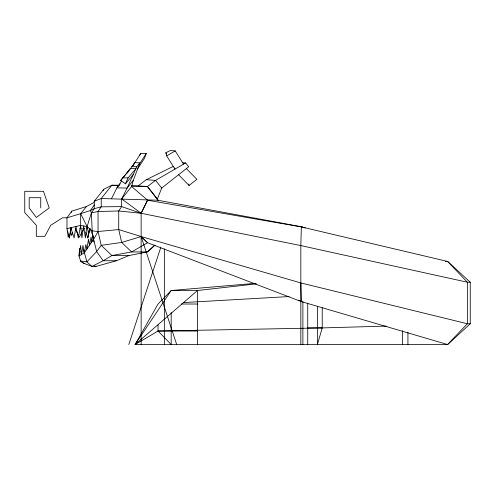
<?xml version="1.0" encoding="UTF-8"?>
<svg xmlns="http://www.w3.org/2000/svg" width="495" height="495" viewBox="0 0 495 495"><rect width="100%" height="100%" fill="white"/><g stroke="black" fill="none" stroke-linecap="round" stroke-linejoin="round"><path stroke-width="0.74" d="M68.551 234.234L68.223 237.278L66.967 228.653L69.411 237.965L71.193 227.644M86.749 226.524L85.381 237.965L83.661 225.949L81.91 237.965L80.654 225.386L80.654 213.673L86.501 206.477L93.994 202.492M69.411 237.965L70.884 227.719L74.083 237.965L75.958 226.506L78.303 237.965L80.654 225.386L87.101 226.586L92.194 230.899L98.053 231.505L118.726 229.575L141.143 236.554L300.83 282.936L467.373 323.755L470.25 323.755L470.25 282.212L447.709 261.44L445.413 261.44M116.418 260.747L96.024 266.421L91.977 266.421L86.916 261.861L84.391 252.747L85.864 244.511L86.879 249.115L88.537 239.104L89.434 245.396L91.043 236.969L91.68 242.123L92.714 235.669L96.643 251.553L103.177 260.747L116.418 260.747L128.935 255.55L147.442 251.936L155.145 245.155M85.876 232.229L87.807 237.965L89.57 228.449M89.644 228.74L88.599 233.795L87.101 226.586L80.654 213.673L66.967 217.819L62.481 217.819L50.787 225.237L44.847 236.319L36.321 236.319L36.321 225.237L24.75 212.603L24.75 191.305L43.48 191.305L49.197 207.925L36.321 217.447L29.186 207.925L29.186 197.709L40.739 197.709L40.739 207.925M87.807 237.965L89.954 228.331L93.827 237.965M127.24 173.015L134.925 162.595L139.85 162.923L133.285 180.384L131.602 186.528L121.671 198.903L121.671 206.619L118.726 210.975L118.726 229.575L121.671 242.439L131.602 251.936L147.442 251.936L154.613 245.075M71.379 212.541L71.756 211.161L86.501 206.477M322.226 307.816L322.226 327.913L317.394 344.526L317.394 306.269M72.524 232.545L71.651 235.515L70.346 231.06M87.101 226.586L91.389 212.893L94.248 208.68L94.248 201.211L103.857 189.238L111.901 185.217L119.307 185.217M128.811 344.526L160.72 247.574M139.51 155.399L140.834 153.419L146.248 153.561L144.435 158.381L137.579 168.956M182.531 162.7L185.619 162.923L188.694 166.753L161.704 188.051L157.373 198.903L157.893 200.215L101.221 198.526L94.248 201.211M125.39 183.843L128.094 177.878L135.946 168.578L130.321 168.578L120.675 180.452L125.39 183.843L133.242 174.549M139.85 162.923L136.775 166.753L127.135 188.051L121.671 198.903L141.143 213.277L300.83 245.588L467.373 282.212L470.25 282.212M141.143 344.526L141.143 213.277L147.547 200.215L301.344 226.92L447.56 261.44L467.373 282.212L467.373 323.755L447.56 344.526L301.344 301.603L147.547 242.729L141.143 236.554L121.671 242.439L101.221 245.334L96.643 251.553L86.916 261.861L80.122 260.976L83.624 263.247L91.977 266.421L103.177 260.747L111.901 255.55L131.602 251.936L147.597 242.729L141.143 236.554L176.678 344.526M94.291 204.992L90.307 210.542L91.389 212.893L98.053 211.501L118.726 210.975L141.143 213.277L147.597 200.215L131.602 186.528L147.442 186.528L155.554 180.384L185.619 162.923M111.449 198.712L116.907 187.859L121.64 181.052M81.755 232.613L79.25 237.278L75.314 228.808M82.473 231.276L83.909 228.61L84.67 228.653L82.616 228.653M103.096 190.587L103.857 189.238M118.72 185.674L111.901 185.217L101.221 198.526L101.221 206.823L98.053 211.501L98.053 231.505L93.753 239.104L84.391 252.747L79.039 256.063L80.567 260.853L83.624 263.247L84.843 263.247M470.25 323.755L447.709 344.526L135.11 344.526L158.041 304.023L171.183 290.522L255.061 283.369M140.834 153.419L132.654 165.974L134.925 162.595M139.392 164.136L146.248 153.561M386.218 326.112L322.226 327.913L158.041 331.025L135.11 344.526L171.183 290.522L197.456 290.522L256.422 283.858M71.756 211.161L66.967 217.819L66.967 228.653L80.654 225.386M120.174 183.794L116.907 187.859L127.135 188.051L133.285 180.384M120.675 180.452L128.527 171.159M135.11 344.526L197.456 290.522L197.456 344.526M178.571 174.741L189.071 185.464L196.88 179.308L186.374 168.578M138.185 185.873L146.297 179.728L173.467 166.308M174.63 167.861L174.952 169.117L166.667 155.894L175.236 150.919L183.521 164.136M166.667 155.894L165.856 152.751L170.472 150.474L175.236 150.919M80.654 213.673L90.307 210.542L94.248 208.68L101.221 206.823L121.671 206.619L141.143 213.277M86.111 228.381L87.547 228.115M446.174 261.638L447.709 261.44M183.478 302.575L289.08 296.561M122.469 177.878L128.094 177.878M305.297 227.879L301.344 226.92L300.83 245.588L300.83 344.526M70.389 228.653L71.756 228.653M79.881 228.653L81.248 228.653M128.935 255.55L111.901 255.55L101.221 245.334L98.053 231.505M181.226 304.023L197.456 304.023M307.729 327.913L322.226 327.913M158.041 324.856L158.041 331.025L197.456 331.025M131.658 166.66L136.775 166.753M146.297 179.728L155.554 180.384L161.704 188.051M131.249 185.384L147.442 186.528L157.373 198.903L158.369 200.958M157.769 200.215L302.365 226.92M94.601 265.964L96.024 266.421M298.782 300.149L300.935 301.022M158.041 331.025L171.183 344.526L171.183 312.512M147.442 186.528L157.893 200.215M165.856 152.751L166.648 154.013M188.675 184.035L189.071 185.464M83.531 249.851L84.156 252.735M80.864 251.33L81.304 253.558M84.391 252.747L82.95 245.427L81.508 254.529L80.635 245.427L79.039 256.063L79.491 248.651L79.775 254.003M93.908 242.16L92.194 230.899L91.389 212.893M300.83 282.936L301.344 301.603M407.93 332.219L407.93 344.526M402.621 330.679L402.621 344.526M307.729 303.175L307.729 344.526M302.878 301.412L302.878 344.526M164.346 248.818L164.346 344.526"/></g></svg>
